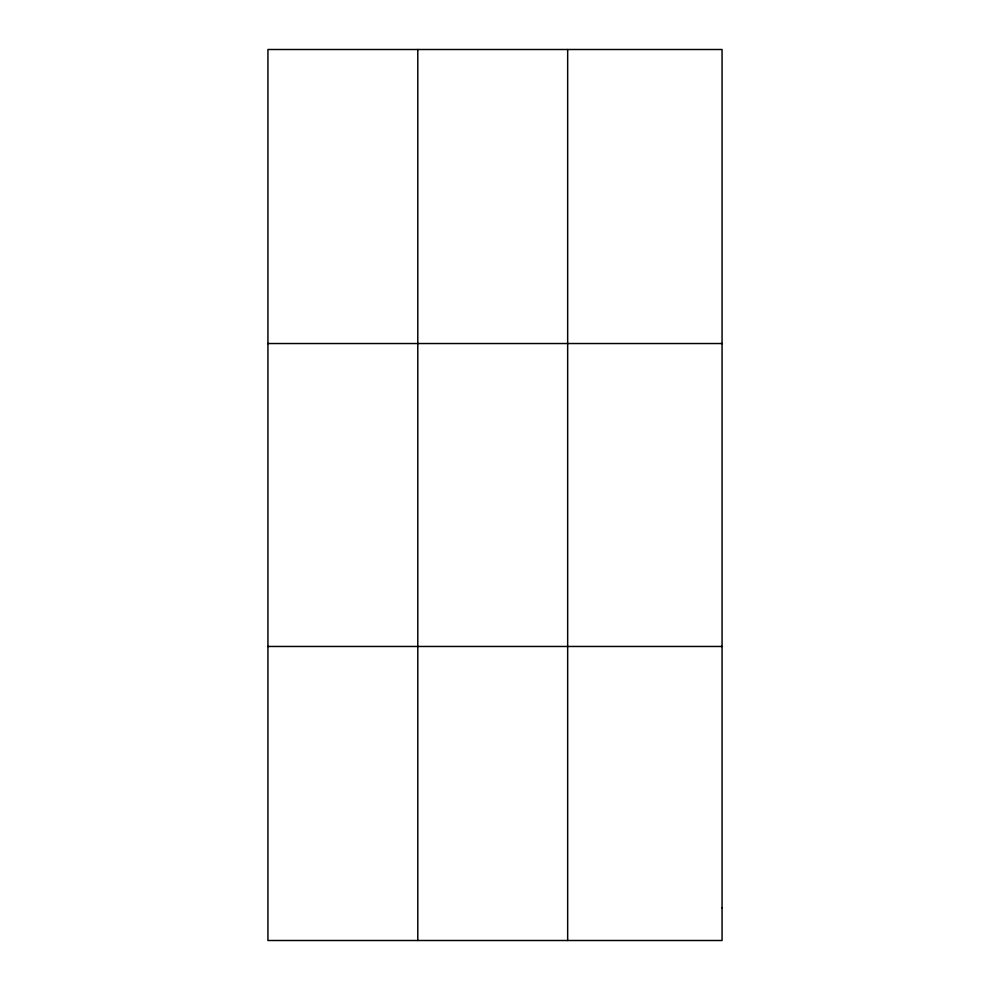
<?xml version="1.0" encoding="UTF-8"?>
<svg xmlns="http://www.w3.org/2000/svg" width="990" height="990" viewBox="0 0 990 990"><rect width="100%" height="100%" fill="white"/><g stroke="black" fill="none" stroke-linecap="round" stroke-linejoin="round"><path stroke-width="1.49" d="M417.792 940.5L417.792 49.5M567.666 940.5L567.666 49.5M267.931 343.53L722.069 343.53M267.931 646.47L722.069 646.47M722.069 907.83L722.069 940.5L267.931 940.5L267.931 49.5L722.069 49.5L722.069 907.83"/></g></svg>
